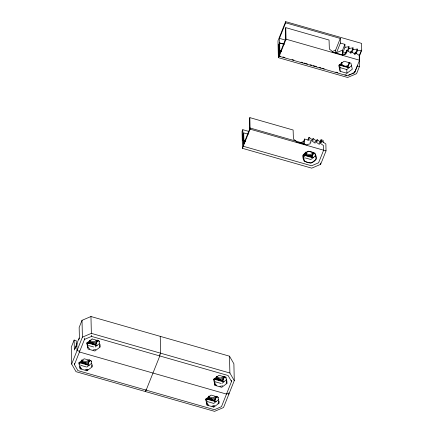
<?xml version="1.0" encoding="UTF-8"?>
<svg xmlns="http://www.w3.org/2000/svg" width="433" height="433" viewBox="0 0 433 433"><rect width="100%" height="100%" fill="white"/><g stroke="black" fill="none" stroke-linecap="round" stroke-linejoin="round"><path stroke-width="0.65" d="M79.039 363.271L79.271 362.286M86.946 343.477L87.174 342.492M92.105 364.911L91.352 366.794M100.12 344.641L99.26 347.001M245.565 140.92L244.282 140.552L243.963 143.296M281.504 50.942L280.216 50.574L279.902 53.319L285.65 38.927L285.623 37.774L285.255 38.212C286.37 34.802 284.546 30.987 285.775 27.647L329.048 40.036L329.356 49.059L332.544 51.576L332.555 52.036L343.055 55.045L343.044 54.585L346.156 53.871L346.119 52.025L346.855 52.236L346.806 50.158L351.049 53.21L351.006 51.365L355.249 54.412L355.206 52.566L359.45 55.613L359.558 60.225L354.524 72.82L347.477 75.818L279.209 56.274L278.944 44.74L279.664 42.943L284.14 44.226M205.799 400.07L206.14 398.609M213.815 379.795L214.048 378.815M218.979 401.234L217.972 403.551M226.995 380.964L226.134 383.324M74.13 340.078L71.272 347.234L71.651 364.072L76.035 371.687L214.573 411.35L223.525 407.545L234.269 380.639L233.89 363.801L229.501 356.186L90.962 316.523L82.016 320.328L79.158 327.483L79.385 337.399L74.352 349.994L74.13 340.078L76.23 340.679L76.349 345.897M75.353 348.365L76.955 344.359M78.784 339.781L79.472 338.059M71.651 364.072L82.4 337.161L82.016 320.328M231.498 380.217L231.525 381.5L221.463 406.69L214.416 409.688L77.88 370.599L74.427 364.597L84.489 339.402L84.457 338.119M79.953 364.543L79.52 362.459L80.847 362.838L81.788 360.234M88.045 347.212L87.428 342.665L88.754 343.044L89.696 340.441M80.847 362.838L82.032 359.872M88.754 343.044L89.701 340.668A3.664 3.128 -1.3 0 0 93.631 343.959A3.664 3.128 -1.3 0 0 96.992 340.214M88.456 361.658L88.933 360.473A3.664 3.128 -1.3 0 1 85.22 362.605A3.664 3.128 -1.3 0 1 81.869 360.104M96.364 341.864L96.84 340.674A3.664 3.128 -1.3 0 1 93.122 342.806A3.664 3.128 -1.3 0 1 89.777 340.311M88.462 361.891L89.176 360.11M96.37 342.097L97.079 340.311M91.758 363.206L89.101 365.203L87.78 364.824L89.669 359.845M99.135 343.813L97.008 345.41L95.682 345.031L97.577 340.046M87.78 364.824L89.674 360.072M95.682 345.031L97.582 340.278M285.639 21.65L277.981 40.816L278.365 57.649L347.634 77.48L356.581 73.68L359.439 66.525L359.217 56.604L361.728 50.309L361.571 43.387L285.639 21.65L285.666 22.803L279.447 38.369L279.55 42.981L278.83 44.783L279.085 55.852L278.365 57.649M248.591 131.345L242.783 129.684L242.063 131.48L242.442 148.319L311.711 168.15L320.658 164.345L326.033 150.89L325.876 143.972L321.318 140.833L320.631 142.565M248.201 134.198L243.725 132.915L243.01 134.717L243.27 146.246L311.538 165.79L318.585 162.797L323.619 150.202L323.516 145.585L319.273 142.538L319.31 144.384L315.067 141.337L315.11 143.182L310.867 140.135L310.916 142.208L310.18 142.002L310.223 143.843L307.105 144.557L307.116 145.017L296.616 142.013L296.605 141.553L293.417 139.036L293.109 130.008L249.836 117.619C248.612 120.959 250.431 124.774 249.316 128.184L249.689 127.746L249.711 128.899M145.304 391.519L146.045 389.662M159.625 355.661L160.616 353.193L160.232 336.354M242.442 148.319L250.101 129.153L249.836 117.619M279.209 56.274L286.034 39.176L285.775 27.647M146.148 390.144L159.804 355.953L159.777 354.67M335.667 52.772L335.607 50.136L340.278 38.44L285.666 22.803M336.203 53.519L340.381 43.051L340.278 38.44M302.862 143.334L304.583 139.02L309.097 140.314L309.032 137.315L313.119 140.319L313.075 138.473L317.162 141.477L317.118 139.632L321.362 142.679L321.318 140.833M340.381 43.051L344.901 44.345L342.6 50.104L342.665 53.102L346.097 52.512M307.879 140.195L309.032 137.315M342.665 53.102L344.966 47.343L344.901 44.345M305.785 152.66L304.843 155.268L303.517 154.89L304.134 159.431M340.111 71.304L338.73 65.291L344.138 61.226L350.93 63.169L352.31 69.183L346.903 73.247L340.111 71.304L340.029 67.613L339.456 64.912L340.776 65.291L341.724 62.688M304.843 155.268L305.79 152.892M340.776 65.291L341.967 62.325M345.193 54.19L346.806 50.158M218.633 399.529L213.761 403.426L206.969 401.483L206.395 398.782L207.721 399.161L208.663 396.558M214.957 385.375L213.577 379.368L218.984 375.297L225.777 377.246L227.157 383.254L221.75 387.324L214.957 385.375L214.876 381.684L214.303 378.989L215.623 379.368L216.57 376.759M207.721 399.161L208.906 396.19M215.623 379.368L216.576 376.991M347.358 50.688L348.971 46.656L344.966 47.343M312.382 140.2L313.075 138.473M347.861 51.381L349.009 48.501L348.971 46.656M350.319 53.091L351.006 51.365M351.401 51.841L353.014 47.814L349.009 48.501M316.426 141.358L317.118 139.632M351.905 52.539L353.052 49.66L353.014 47.814M215.331 397.981L215.807 396.79A3.664 3.128 -1.3 0 1 212.094 398.923A3.664 3.128 -1.3 0 1 208.744 396.428M223.239 378.188L223.715 376.997A3.664 3.128 -1.3 0 1 219.996 379.129A3.664 3.128 -1.3 0 1 216.652 376.629M312.469 154.776L312.945 153.591M215.336 398.208L216.051 396.428M223.244 378.415L223.953 376.634M312.474 155.009L313.183 153.228M313.427 152.865L311.771 157.249L313.097 157.634L315.754 155.636M351.693 65.659L349.036 67.656L347.71 67.277L349.604 62.298M311.771 157.249L313.671 152.503M347.71 67.277L349.61 62.525M215.975 401.526L214.649 400.915L216.543 396.163M226.54 379.736L223.883 381.733L222.557 381.349L224.451 376.369M214.649 401.147L216.549 396.395M222.557 381.349L224.456 376.602M354.519 54.293L355.206 52.566M355.601 53.048L357.214 49.016L353.052 49.66M320.106 142.084L321.037 139.751L323.137 140.352L323.18 142.338M356.105 53.741L357.257 50.861L357.214 49.016M359.13 55.944L361.414 50.217L361.728 50.309M315.013 155.967L315.262 155.534M280.216 50.574L279.842 50.899L279.664 42.943M244.282 140.552L243.909 140.877L243.725 132.915M340.029 67.613L346.817 69.556L349.036 67.656M311.327 159.198L313.097 157.634M95.238 346.974L97.008 345.41M86.887 367.103L89.101 365.203M86.968 370.794L92.381 366.729L90.995 360.716L84.202 358.773L78.795 362.838L80.181 368.851L86.968 370.794L86.941 369.565M222.113 383.297L223.883 381.733M213.842 407.117L219.25 403.047L217.869 397.039L211.077 395.096L205.67 399.161L207.05 405.169L213.842 407.117L213.815 405.883M331.97 51.679L335.607 50.136M336.652 52.637L342.292 50.244L342.406 55.44M348.7 74.914L350.524 74.14M351.737 73.626L354.779 72.333L357.339 65.924L359.439 66.525M300.713 142.614L304.096 141.174M82.4 337.161L91.347 333.361L229.885 373.019L234.269 380.639M84.489 339.402L91.536 336.409L228.072 375.498L231.525 381.5M95.872 349.55L93.025 349.978M87.964 369.344L85.117 369.771M222.746 385.868L219.899 386.301M214.838 405.661L211.991 406.094M357.257 50.861L361.414 50.217M286.034 39.176L359.558 60.225M279.447 38.369L285.872 40.209M279.55 42.981L284.048 44.269M340.771 65.064L347.704 67.045M339.461 65.145L349.041 67.889M280.221 50.807L281.51 51.175M279.085 55.852L280.373 56.22M282.955 56.961L284.892 57.513M291.988 59.548L293.926 60.1M301.022 62.13L302.959 62.688M304.247 63.056L307.473 63.981M310.055 64.717L311.993 65.275M313.281 65.643L316.512 66.568M319.089 67.304L321.026 67.857M322.32 68.23L324.252 68.782M335.867 72.105L337.805 72.663M344.901 74.692L346.838 75.25M250.101 129.153L326.033 150.89M307.138 155.236L310.023 156.064M303.701 154.711L312.29 157.168M303.522 155.117L313.102 157.861M305.33 157.942L310.883 159.533M244.288 140.779L245.571 141.147M91.033 342.324L93.918 343.147M217.907 378.642L220.792 379.47M91.276 342.849L93.117 343.38M218.151 379.173L219.991 379.698M88.749 342.812L95.677 344.798M215.623 379.135L222.551 381.121M87.434 342.898L97.014 345.637M214.308 379.216L223.888 381.96M88.565 345.529L93.658 346.985M215.439 381.846L221.101 383.47M77.182 343.786L76.868 343.699L77.025 350.616L79.623 351.358M226.302 393.348L228.895 394.095L228.868 392.834M226.497 394.095L79.456 351.997L79.428 350.681M83.125 362.118L85.436 362.778M210 398.441L212.311 399.102M83.369 362.643L85.209 363.173M210.243 398.966L212.083 399.497M80.841 362.61L87.775 364.591M207.716 398.928L214.649 400.915M79.526 362.692L89.106 365.436M206.4 399.015L215.98 401.754M80.706 365.333L86.264 366.924M216.635 385.365L214.687 383.562M208.733 405.158L206.779 403.356M89.761 349.047L87.812 347.239M81.859 368.84L79.905 367.032M303.82 156.004L304.469 156.833M225.371 376.845L226.329 378.079M217.463 396.639L218.427 397.873M98.497 340.522L99.46 341.756M90.589 360.316L91.552 361.55M354.497 71.542L354.524 72.82M346.817 69.556L346.903 73.247M321.037 139.751L321.08 141.71M320.631 162.997L320.658 164.345M304.583 139.02L304.686 143.637L250.074 128L243.855 143.567L243.752 138.955L243.032 140.752L242.783 129.684M229.501 356.186L229.885 373.019M206.985 402.095L207.05 405.169M91.509 335.126L91.536 336.409M90.962 316.523L91.347 333.361M80.121 366.388L80.181 368.851M74.395 363.314L74.427 364.597M223.26 376.58A3.664 3.128 -1.3 0 1 217.458 376.926M88.484 360.05A3.664 3.128 -1.3 0 1 82.681 360.402M215.353 396.374A3.664 3.128 -1.3 0 1 209.025 396.043M96.386 340.257A3.664 3.128 -1.3 0 1 90.584 340.609M223.866 376.531A3.664 3.128 -1.3 0 1 220.505 380.282A3.664 3.128 -1.3 0 1 216.619 376.97M215.959 396.33A3.664 3.128 -1.3 0 1 212.598 400.076A3.664 3.128 -1.3 0 1 208.711 396.763M89.084 360.007A3.664 3.128 -1.3 0 1 85.723 363.752A3.664 3.128 -1.3 0 1 81.837 360.44M349.02 62.46A3.664 3.128 -1.3 0 1 345.658 66.206A3.664 3.128 -1.3 0 1 341.772 62.893M346.119 52.025A8.882 7.588 -1.3 0 1 343.975 54.964M313.081 152.432A3.664 3.128 -1.3 0 1 309.238 156.183A3.664 3.128 -1.3 0 1 306.023 152.07M312.918 152.438A3.664 3.128 -1.3 0 1 309.205 154.57A3.664 3.128 -1.3 0 1 305.855 152.07M313.135 152.789A3.664 3.128 -1.3 0 1 309.709 155.723A3.664 3.128 -1.3 0 1 305.882 153.222M303.279 155.409C300.778 162.868 313.373 165.796 315.884 159.014C318.39 151.555 305.795 148.627 303.279 155.409M308.199 151.198L302.791 155.268L304.172 161.276L310.964 163.219L316.371 159.155L314.991 153.147L308.199 151.198M92.11 338.979L86.703 343.044L88.083 349.058L94.876 351.001L100.283 346.93L98.903 340.923L92.11 338.979"/></g></svg>
